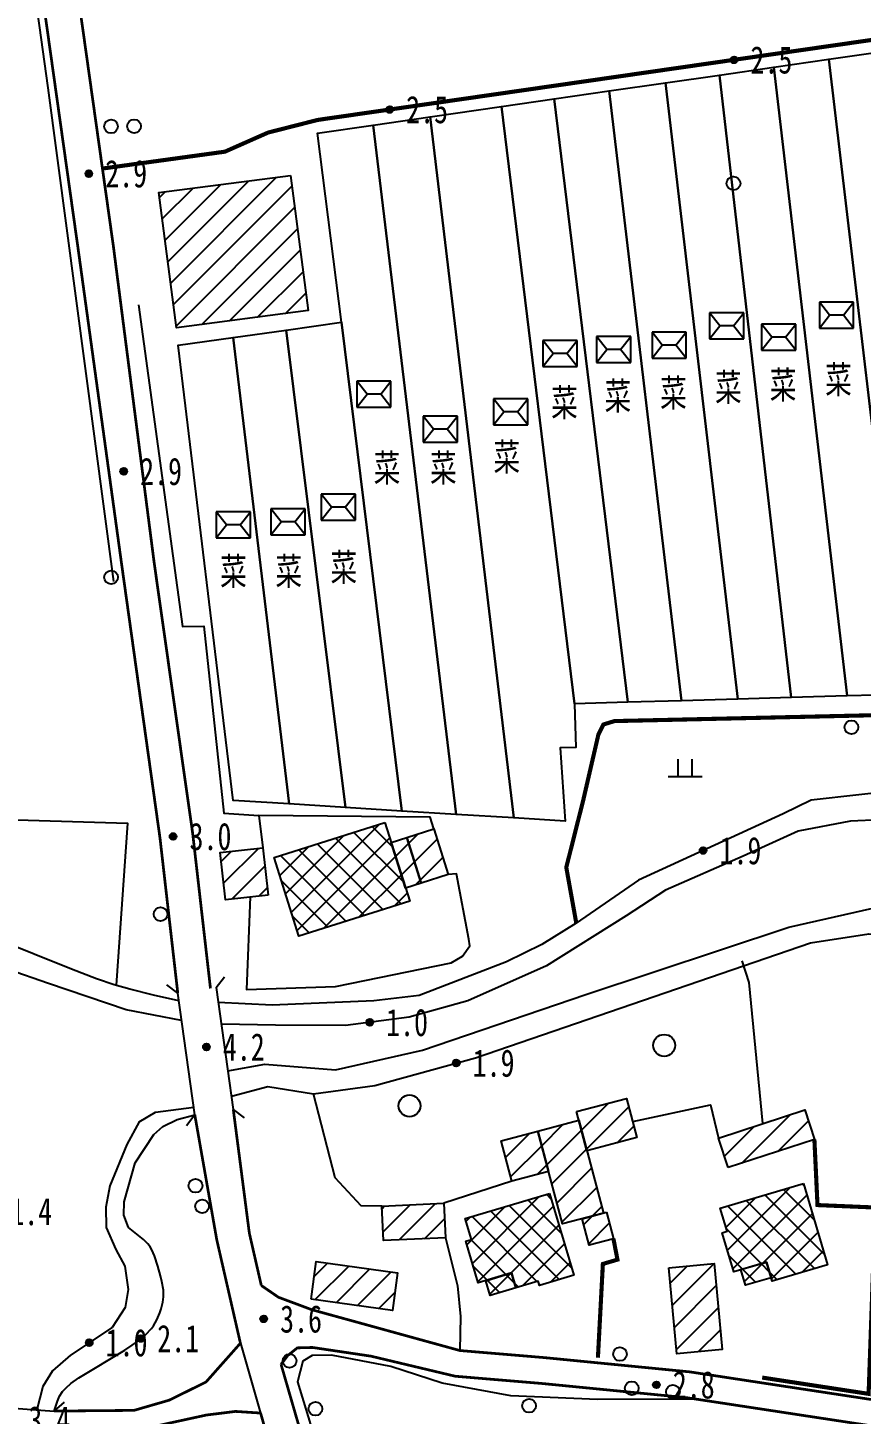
# Model space of a CAD drawing. Header units: metres. Extents: x 494039 to 619385, y 3351420 to 3402703.
# Drawn here: x 586832 to 586953.8, y 3393862.6 to 3394065.3 of the extents above; entities that cross this region are included whole.
import ezdxf
from ezdxf.enums import TextEntityAlignment as Align

# ---------------------------------------------------------------- set-up
doc = ezdxf.new("R2010")
doc.units = ezdxf.units.M
for name, pattern in [('2430', [0]), ('2450', [0]), ('4410a', [0]), ('4430', [0]), ('8521', [0]), ('8522', [0]), ('9376', [0]), ('9610', [0])]:
    doc.linetypes.add(name, pattern=pattern)
for name, color, linetype in [('210100', 130, 'Continuous'), ('220200', 130, 'Continuous'), ('310300', 8, 'Continuous'), ('310500', 8, 'Continuous'), ('330400', 8, 'Continuous'), ('380201', 8, '2430'), ('380202', 8, '2450'), ('420500', 8, 'Continuous'), ('430300', 8, 'Continuous'), ('440100', 8, 'Continuous'), ('440300', 8, '4430'), ('510301', 8, 'Continuous'), ('720100', 8, 'Continuous'), ('760201', 8, '8521'), ('760202', 8, '8522'), ('810100', 8, '9610'), ('810302', 8, 'Continuous'), ('810501', 8, 'Continuous'), ('810510', 8, 'Continuous')]:
    doc.layers.add(name, color=color, linetype=linetype)
pattern_1 = [(45, (0, 0), (-1.767766953, 1.767766953), []), (135, (0, 0), (-1.767766953, -1.767766953), [])]
pattern_2 = [(45, (0, 0), (-1.767766953, 1.767766953), [])]

# ---------------------------------------------------------------- blocks, each defined once
blk = doc.blocks.new('gc170')
at = {"linetype": 'Continuous'}
blk.add_circle((0, 0), 0.5, dxfattribs=at)
blk = doc.blocks.new('p_point')
for radius in [0.25, 0.2, 0.15, 0.1, 0.05]:
    blk.add_circle((0, 0), radius)
blk.add_point((0, 0))
blk = doc.blocks.new('vm')
at = {"linetype": 'Continuous'}
for p, q in [((-0.5, 0), (-0.5, 1.3)), ((0.5, 1.3), (0.5, 0)), ((1.25, 0), (-1.25, 0))]:
    blk.add_line(p, q, dxfattribs=at)
blk = doc.blocks.new('v1')
blk.add_circle((0, 0), 0.8)
blk = doc.blocks.new('mf')
for p, q in [((1.25, 0.95), (-1.25, 0.95)), ((-1.25, 0.95), (-1.25, -0.95)), ((0.5, 0), (-0.5, 0)), ((1.25, -0.95), (1.25, 0.95)), ((-1.25, -0.95), (1.25, -0.95))]:
    blk.add_line(p, q)
at = {"flags": 128}
for points in [[(-1.25, -0.95), (-0.5, 0), (-1.25, 0.95)], [(1.25, -0.95), (0.5, 0), (1.25, 0.95)]]:
    blk.add_lwpolyline(points, dxfattribs=at)
blk = doc.blocks.new('1-3&1-4')
at = {"layer": '310300', "linetype": 'Continuous'}
h = blk.add_hatch(dxfattribs=at)
h.set_pattern_fill('ANSI31', color=8, scale=20, style=0)
h.set_pattern_definition(pattern_2)
h.paths.add_polyline_path([(586870.4055, 3394043.6894), (586873.0028, 3394023.9212), (586853.7717, 3394021.3945), (586851.1744, 3394041.1627)])
h = blk.add_hatch(dxfattribs=at)
h.set_pattern_fill('ANSI31', color=8, scale=20, style=0)
h.set_pattern_definition(pattern_2)
h.paths.add_polyline_path([(586887.4111, 3393946.8974), (586891.3624, 3393948.144), (586893.4679, 3393941.4707), (586889.5166, 3393940.224)])
h = blk.add_hatch(dxfattribs=at)
h.set_pattern_fill('ANSI31', color=8, scale=20, style=0)
h.set_pattern_definition(pattern_2)
h.paths.add_polyline_path([(586885.1366, 3393946.1797), (586887.4111, 3393946.8974), (586889.5166, 3393940.224), (586887.2421, 3393939.5064)])
h = blk.add_hatch(dxfattribs=at)
h.set_pattern_fill('ANSI31', color=8, scale=20, style=0)
h.set_pattern_definition(pattern_2)
h.paths.add_polyline_path([(586867.1475, 3393938.4915), (586860.9044, 3393937.8009), (586860.1434, 3393944.6817), (586866.3864, 3393945.3722)])
h = blk.add_hatch(dxfattribs=at)
h.set_pattern_fill('ANSI31', color=8, scale=20, style=0)
h.set_pattern_definition(pattern_2)
h.paths.add_polyline_path([(586912.2286, 3393906.8274), (586919.537, 3393908.7664), (586921.0594, 3393903.0282), (586913.751, 3393901.0892)])
h = blk.add_hatch(dxfattribs=at)
h.set_pattern_fill('ANSI31', color=8, scale=20, style=0)
h.set_pattern_definition(pattern_2)
h.paths.add_polyline_path([(586906.5669, 3393903.9782), (586912.5625, 3393905.5689), (586916.1603, 3393892.008), (586910.1647, 3393890.4173)])
h = blk.add_hatch(dxfattribs=at)
h.set_pattern_fill('ANSI31', color=8, scale=20, style=0)
h.set_pattern_definition(pattern_2)
h.paths.add_polyline_path([(586934.4072, 3393898.6453), (586932.9944, 3393902.9576), (586945.5762, 3393907.0798), (586946.9891, 3393902.7676)])
h = blk.add_hatch(dxfattribs=at)
h.set_pattern_fill('ANSI31', color=8, scale=20, style=0)
h.set_pattern_definition(pattern_2)
h.paths.add_polyline_path([(586908.1306, 3393898.0843), (586902.7594, 3393896.6593), (586901.1956, 3393902.5532), (586906.5669, 3393903.9782)])
h = blk.add_hatch(dxfattribs=at)
h.set_pattern_fill('ANSI31', color=8, scale=20, style=0)
h.set_pattern_definition(pattern_2)
h.paths.add_polyline_path([(586893.0938, 3393888.4003), (586884.017, 3393887.9658), (586883.7751, 3393893.0199), (586892.8519, 3393893.4544)])
h = blk.add_hatch(dxfattribs=at)
h.set_pattern_fill('ANSI31', color=8, scale=20, style=0)
h.set_pattern_definition(pattern_2)
h.paths.add_polyline_path([(586916.5888, 3393892.1217), (586917.6153, 3393888.2527), (586914.0646, 3393887.3106), (586913.0381, 3393891.1797)])
h = blk.add_hatch(dxfattribs=at)
h.set_pattern_fill('ANSI31', color=8, scale=20, style=0)
h.set_pattern_definition(pattern_2)
h.paths.add_polyline_path([(586873.4193, 3393879.429), (586874.1841, 3393884.9188), (586886.0685, 3393883.2631), (586885.3037, 3393877.7733)])
h = blk.add_hatch(dxfattribs=at)
h.set_pattern_fill('ANSI31', color=8, scale=20, style=0)
h.set_pattern_definition(pattern_2)
h.paths.add_polyline_path([(586925.6929, 3393884.0103), (586932.3303, 3393884.6449), (586933.5324, 3393872.0716), (586926.895, 3393871.437)])
at = {"layer": '310500', "linetype": 'Continuous'}
h = blk.add_hatch(dxfattribs=at)
h.set_pattern_fill('ANSI37', color=8, scale=20, style=0)
h.set_pattern_definition(pattern_1)
h.paths.add_polyline_path([(586884.2228, 3393949.076), (586887.8413, 3393937.6072), (586871.6375, 3393932.4949), (586868.0191, 3393943.9637)])
h = blk.add_hatch(dxfattribs=at)
h.set_pattern_fill('ANSI37', color=8, scale=20, style=0)
h.set_pattern_definition(pattern_1)
h.paths.add_polyline_path([(586945.3754, 3393896.3113), (586948.8845, 3393884.4306), (586940.8208, 3393882.0488), (586939.995, 3393884.8447), (586935.1962, 3393883.4272), (586933.5116, 3393889.1306), (586934.2216, 3393889.3403), (586933.2228, 3393892.7219)])
h = blk.add_hatch(dxfattribs=at)
h.set_pattern_fill('ANSI37', color=8, scale=20, style=0)
h.set_pattern_definition(pattern_1)
h.paths.add_polyline_path([(586908.2548, 3393894.8635), (586911.8251, 3393882.9296), (586906.7883, 3393881.4227), (586906.6012, 3393882.0481), (586903.3586, 3393881.0781), (586902.7119, 3393883.2398), (586897.8552, 3393881.7868), (586896.0263, 3393887.9), (586896.8663, 3393888.1513), (586895.9587, 3393891.1848)])
h = blk.add_hatch(dxfattribs=at)
h.set_pattern_fill('ANSI37', color=8, scale=20, style=0)
h.set_pattern_definition(pattern_1)
h.paths.add_polyline_path([(586939.995, 3393884.8447), (586940.6733, 3393882.5484), (586936.9038, 3393881.435), (586936.2255, 3393883.7313)])
h = blk.add_hatch(dxfattribs=at)
h.set_pattern_fill('ANSI37', color=8, scale=20, style=0)
h.set_pattern_definition(pattern_1)
h.paths.add_polyline_path([(586902.7119, 3393883.2398), (586903.3673, 3393881.0489), (586899.6096, 3393879.9246), (586898.9541, 3393882.1156)])
at = {"layer": '210100', "color": 141, "linetype": 'Continuous', "flags": 128}
for points in [[(586854.5002, 3393920.1716), (586846.3833, 3393921.7146), (586835.0482, 3393925.5425), (586829.1296, 3393927.6215)], [(586861.2635, 3393912.8108), (586866.6648, 3393913.7692), (586876.9825, 3393912.943), (586889.6888, 3393915.8256), (586913.5802, 3393923.9618), (586943.2444, 3393933.794), (586955.5201, 3393936.5672), (586964.0285, 3393936.0856), (586978.8985, 3393931.8195), (586985.3039, 3393930.5738), (586997.8953, 3393931.0015)], [(586848.2929, 3393905.3528), (586850.7052, 3393906.7451), (586856.2719, 3393907.495)]]:
    blk.add_lwpolyline(points, dxfattribs=at)
for points, elevation in [([(586998.416, 3393932.9416), (586992.0159, 3393940.3216), (586989.5246, 3393941.9868), (586985.764, 3393943.6743), (586978.2247, 3393944.8617), (586974.6288, 3393945.9016), (586969.7051, 3393948.0979), (586965.4874, 3393949.3246), (586960.9222, 3393949.6587), (586952.2823, 3393949.3025), (586944.6192, 3393947.8157), (586936.5868, 3393944.1669), (586925.2113, 3393939.2095), (586919.5017, 3393935.4615), (586907.812, 3393928.1264), (586896.3564, 3393923.0339), (586887.7795, 3393920.6256), (586878.4418, 3393919.4029), (586868.2082, 3393919.4461), (586860.3125, 3393919.6155)], 0.788), ([(586848.2929, 3393905.3528), (586846.4971, 3393902.0244), (586844.01, 3393895.9929), (586843.4285, 3393892.858), (586843.4943, 3393889.8875), (586844.8841, 3393886.6789), (586846.1898, 3393884.253), (586846.7164, 3393880.8251), (586846.2409, 3393878.1767), (586844.3354, 3393875.28), (586838.2494, 3393871.2067), (586835.6124, 3393868.9285), (586834.2445, 3393866.6279), (586833.3615, 3393863.2391)], 0.7462)]:
    blk.add_lwpolyline(points, dxfattribs=dict(at, elevation=elevation))
at = {"layer": '220200', "color": 141, "linetype": 'Continuous', "const_width": 0.6, "flags": 128}
blk.add_lwpolyline([(586912.1943, 3393934.3586), (586910.7261, 3393942.5254), (586913.194, 3393952.3056), (586915.4223, 3393961.9576), (586916.1518, 3393963.4171), (586917.7694, 3393963.9142), (586978.0277, 3393965.278), (587051.7225, 3393966.5459), (587063.5106, 3393966.4171), (587084.1127, 3393964.6985)], dxfattribs=at)
at = {"layer": '310300', "color": 8, "linetype": 'Continuous', "flags": 128}
for points in [[(586870.4055, 3394043.6894), (586873.0028, 3394023.9212), (586853.7717, 3394021.3945), (586851.1744, 3394041.1627)], [(586867.1475, 3393938.4915), (586860.9044, 3393937.8009), (586860.1434, 3393944.6817), (586866.3864, 3393945.3722)], [(586912.2286, 3393906.8274), (586919.537, 3393908.7664), (586921.0594, 3393903.0282), (586913.751, 3393901.0892)], [(586934.4072, 3393898.6453), (586932.9944, 3393902.9576), (586945.5762, 3393907.0798), (586946.9891, 3393902.7676)], [(586916.5888, 3393892.1217), (586917.6153, 3393888.2527), (586914.0646, 3393887.3106), (586913.0381, 3393891.1797)], [(586873.4193, 3393879.429), (586874.1841, 3393884.9188), (586886.0685, 3393883.2631), (586885.3037, 3393877.7733)]]:
    blk.add_lwpolyline(points, close=True, dxfattribs=at)
for points, elevation in [([(586887.4111, 3393946.8974), (586891.3624, 3393948.144), (586893.4679, 3393941.4707), (586889.5166, 3393940.224)], 6.0906), ([(586885.1366, 3393946.1797), (586887.4111, 3393946.8974), (586889.5166, 3393940.224), (586887.2421, 3393939.5064)], 6.0906), ([(586906.5669, 3393903.9782), (586912.5625, 3393905.5689), (586916.1603, 3393892.008), (586910.1647, 3393890.4173)], 6.0846), ([(586908.1306, 3393898.0843), (586902.7594, 3393896.6593), (586901.1956, 3393902.5532), (586906.5669, 3393903.9782)], 5.6678), ([(586893.0938, 3393888.4003), (586884.017, 3393887.9658), (586883.7751, 3393893.0199), (586892.8519, 3393893.4544)], 5.7505), ([(586925.6929, 3393884.0103), (586932.3303, 3393884.6449), (586933.5324, 3393872.0716), (586926.895, 3393871.437)], 5.8167)]:
    blk.add_lwpolyline(points, close=True, dxfattribs=dict(at, elevation=elevation))
at = {"layer": '310500', "color": 8, "linetype": 'Continuous', "flags": 128}
for points in [[(586884.2228, 3393949.076), (586887.8413, 3393937.6072), (586871.6375, 3393932.4949), (586868.0191, 3393943.9637)], [(586945.3754, 3393896.3113), (586948.8845, 3393884.4306), (586940.8208, 3393882.0488), (586939.995, 3393884.8447), (586935.1962, 3393883.4272), (586933.5116, 3393889.1306), (586934.2216, 3393889.3403), (586933.2228, 3393892.7219)], [(586908.2548, 3393894.8635), (586911.8251, 3393882.9296), (586906.7883, 3393881.4227), (586906.6012, 3393882.0481), (586903.3586, 3393881.0781), (586902.7119, 3393883.2398), (586897.8552, 3393881.7868), (586896.0263, 3393887.9), (586896.8663, 3393888.1513), (586895.9587, 3393891.1848)], [(586939.995, 3393884.8447), (586940.6733, 3393882.5484), (586936.9038, 3393881.435), (586936.2255, 3393883.7313)], [(586902.7119, 3393883.2398), (586903.3673, 3393881.0489), (586899.6096, 3393879.9246), (586898.9541, 3393882.1156)]]:
    blk.add_lwpolyline(points, close=True, dxfattribs=at)
at = {"layer": '330400', "color": 8, "linetype": 'Continuous', "flags": 128}
for points in [[(586967.8379, 3393968.046), (586960.0534, 3393967.8242), (586949.1131, 3394060.6571), (586956.9332, 3394061.7863)], [(586951.7832, 3393967.5885), (586943.6099, 3393967.3556), (586933.1119, 3394058.3466), (586941.0387, 3394059.4912)], [(586949.1131, 3394060.6571), (586960.0534, 3393967.8242), (586951.7832, 3393967.5885), (586941.0387, 3394059.4912)], [(586935.7958, 3393967.133), (586927.5427, 3393966.8978), (586917.008, 3394056.0212), (586925.2102, 3394057.2056)], [(586933.1119, 3394058.3466), (586943.6099, 3393967.3556), (586935.7958, 3393967.133), (586925.2102, 3394057.2056)], [(586927.5427, 3393966.8978), (586919.7018, 3393966.6744), (586908.9472, 3394054.8573), (586917.008, 3394056.0212)], [(586901.2412, 3394053.7446), (586911.9324, 3393966.4531), (586912.1147, 3393960.0553), (586909.8393, 3393959.9905), (586910.5622, 3393949.2831), (586903.0845, 3393949.7495), (586890.8379, 3394052.2424)], [(586919.7018, 3393966.6744), (586911.9324, 3393966.4531), (586901.2412, 3394053.7446), (586908.9472, 3394054.8573)], [(586894.621, 3393950.2774), (586886.7141, 3393950.7706), (586877.8784, 3394022.2072), (586874.3506, 3394049.8616), (586882.4875, 3394051.0366)], [(586903.0845, 3393949.7495), (586894.621, 3393950.2774), (586882.4875, 3394051.0366), (586890.8379, 3394052.2424)], [(586869.7694, 3394021.0666), (586878.4523, 3393951.286), (586870.2272, 3393951.799), (586862.0458, 3394019.9801)], [(586886.7141, 3393950.7706), (586878.4523, 3393951.286), (586869.7694, 3394021.0666), (586877.8784, 3394022.2072)], [(586862.0458, 3394019.9801), (586870.2272, 3393951.799), (586862.0298, 3393952.3104), (586853.9771, 3394018.8451)]]:
    blk.add_lwpolyline(points, close=True, dxfattribs=at)
at = {"layer": '380201', "color": 8, "linetype": '2430', "const_width": 0.6, "flags": 128}
for points in [[(586939.3586, 3393867.9505), (586954.9153, 3393865.5703), (586955.8795, 3393892.8106), (586947.4435, 3393893.1663), (586946.9891, 3393902.7676)], [(586915.3503, 3393870.8501), (586916.0757, 3393884.5647), (586918.2079, 3393885.1909), (586917.6153, 3393888.2527)]]:
    blk.add_lwpolyline(points, dxfattribs=at)
at = {"layer": '380202', "color": 8, "linetype": '2450', "elevation": 4.169, "flags": 128}
blk.add_lwpolyline([(586848.2239, 3394024.7542), (586854.6429, 3393977.7234), (586857.7577, 3393977.7921), (586860.671, 3393950.4654), (586865.7967, 3393950.1236)], dxfattribs=at)
at = {"layer": '380202', "color": 8, "linetype": '2450', "flags": 128}
for points in [[(586891.3624, 3393948.144), (586890.8316, 3393949.8615), (586865.7967, 3393950.1236), (586866.3864, 3393945.3722)], [(586864.5152, 3393938.2003), (586863.9899, 3393924.6782), (586877.0171, 3393925.1016), (586893.886, 3393928.5849), (586895.5657, 3393929.5273), (586896.6371, 3393931.0857), (586896.4808, 3393932.0407), (586894.6844, 3393941.6101), (586893.4679, 3393941.4707)], [(586939.4724, 3393905.08), (586937.4805, 3393925.6784), (586936.4431, 3393928.8565)]]:
    blk.add_lwpolyline(points, dxfattribs=at)
at = {"layer": '420500', "color": 8, "linetype": 'Continuous', "const_width": 0.4, "flags": 128}
for points in [[(586815.8067, 3394250.4236), (586817.3234, 3394238.8832), (586822.3406, 3394198.2407), (586836.4944, 3394090.403), (586844.5329, 3394033.3108), (586850.4926, 3393987.0552)], [(586823.4564, 3394150.1855), (586831.3859, 3394089.7085), (586839.4235, 3394032.622), (586845.7661, 3393986.6331)], [(586845.7661, 3393986.6331), (586851.3465, 3393946.8032), (586853.9421, 3393924.1648)], [(586858.7217, 3393924.8329), (586856.1328, 3393947.4128), (586850.4926, 3393987.0552)], [(586866.1517, 3393881.4094), (586864.404, 3393889.0566), (586862.0582, 3393907.1255)], [(586856.4335, 3393906.3393), (586859.6421, 3393888.0944), (586863.0981, 3393872.9721)], [(586866.1517, 3393881.4094), (586868.6619, 3393879.6903), (586873.5577, 3393877.8631), (586895.1701, 3393871.9032), (586907.5086, 3393870.8702), (586928.7985, 3393868.7818), (586960.4653, 3393863.9582), (586974.9817, 3393861.8615)], [(587057.5432, 3393845.6126), (587005.2515, 3393853.6512), (586959.9077, 3393860.2004), (586928.3267, 3393865.0109), (586907.1647, 3393867.0868), (586894.5009, 3393868.147), (586882.1864, 3393871.0799), (586873.6245, 3393872.3532), (586871.4142, 3393872.292), (586870.0167, 3393871.1723), (586869.0375, 3393869.8866)], [(586956.4035, 3393698.4307), (586952.9417, 3393704.4881), (586941.0831, 3393728.4984), (586923.6224, 3393760.9505), (586906.9574, 3393790.9231), (586893.9246, 3393813.3221), (586882.3905, 3393834.1593), (586876.6239, 3393845.2566), (586872.6971, 3393857.2462), (586869.0375, 3393869.8866)], [(586866.0433, 3393862.7652), (586868.0555, 3393855.8146), (586872.1318, 3393843.3686), (586878.1105, 3393831.8632), (586889.7007, 3393810.9246), (586902.7358, 3393788.5216), (586919.3614, 3393758.6198), (586936.7547, 3393726.2932), (586948.2898, 3393702.3379), (586950.8543, 3393696.5039)]]:
    blk.add_lwpolyline(points, dxfattribs=at)
at = {"layer": '430300', "color": 8, "linetype": 'Continuous'}
for p, q in [((586853.9421, 3393924.1648), (586852.3457, 3393925.3696)), ((586859.5668, 3393924.951), (586860.7716, 3393926.5474)), ((586862.0582, 3393907.1255), (586863.6546, 3393905.9207)), ((586856.4335, 3393906.3393), (586855.2287, 3393904.7429)), ((586835.8716, 3393863.053), (586837.3865, 3393864.3588))]:
    blk.add_line(p, q, dxfattribs=at)
at = {"layer": '430300', "color": 8, "linetype": 'Continuous', "flags": 128}
for points in [[(586856.4335, 3393906.3393), (586853.9421, 3393924.1648)], [(586859.5668, 3393924.951), (586862.0582, 3393907.1255)], [(586822.0834, 3393864.0753), (586835.8716, 3393863.053)]]:
    blk.add_lwpolyline(points, dxfattribs=at)
at = {"layer": '440100', "color": 8, "linetype": '4410a', "const_width": 0.4, "flags": 128}
blk.add_lwpolyline([(586835.8716, 3393863.053), (586847.554, 3393863.1587), (586852.682, 3393864.6446), (586858.0642, 3393867.2965), (586863.0981, 3393872.9721)], dxfattribs=at)
at = {"layer": '440100', "color": 8, "linetype": 'Continuous', "const_width": 0.4, "flags": 128}
blk.add_lwpolyline([(586835.6428, 3393859.9665), (586847.8476, 3393860.2328), (586858.1059, 3393862.4708), (586862.3747, 3393863.0042), (586866.0433, 3393862.7652)], dxfattribs=at)
at = {"layer": '440300', "color": 8, "linetype": '4430', "const_width": 0.6, "flags": 128}
blk.add_lwpolyline([(586842.9319, 3394044.6815), (586860.8312, 3394047.1486), (586867.1435, 3394049.9423), (586874.3898, 3394051.7885), (587039.8657, 3394075.6861), (587103.4556, 3394084.5464), (587147.9918, 3394091.9706)], dxfattribs=at)
at = {"layer": '760201', "color": 8, "linetype": '8521', "elevation": 2.5323, "flags": 128}
blk.add_lwpolyline([(586854.1003, 3393923.0331), (586850.4059, 3393923.8542), (586846.9211, 3393924.7126), (586844.6641, 3393925.3683), (586842.0441, 3393926.249), (586838.4221, 3393927.6284), (586827.4549, 3393932.021), (586824.5368, 3393933.265), (586822.2626, 3393934.372), (586820.0174, 3393935.6634), (586818.702, 3393936.4968), (586816.1165, 3393938.2466), (586811.0569, 3393941.9359), (586807.7587, 3393944.5008), (586805.3522, 3393946.5064), (586803.0547, 3393948.6408), (586801.6275, 3393950.186), (586800.5942, 3393951.5053), (586799.8064, 3393952.7), (586799.0038, 3393954.2659), (586798.6031, 3393955.422), (586798.3791, 3393956.514), (586798.2925, 3393957.2562), (586798.2322, 3393958.9573), (586798.5383, 3393964.7547), (586798.5144, 3393968.0375), (586798.2668, 3393972.0114), (586797.658, 3393979.2124), (586797.4529, 3393982.4693), (586797.3818, 3393985.0125), (586797.3576, 3393995.5249), (586797.2218, 3393998.56), (586797.107, 3393999.8475), (586796.8732, 3394001.5451), (586796.5102, 3394003.2124), (586796.0892, 3394004.5181), (586795.5885, 3394005.6605), (586794.6428, 3394007.2903), (586793.8154, 3394008.3952), (586792.8778, 3394009.4157), (586791.6799, 3394010.535), (586789.3703, 3394012.505), (586787.133, 3394014.5199), (586784.0653, 3394017.5722), (586781.9358, 3394019.9594), (586780.845, 3394021.3768), (586779.8911, 3394022.8749), (586779.1775, 3394024.3353), (586778.5928, 3394025.862), (586778.3044, 3394026.7561), (586777.7536, 3394028.8075), (586777.2776, 3394031.1257), (586776.94, 3394033.4577), (586776.7633, 3394035.6974), (586776.7149, 3394037.2326), (586776.7434, 3394040.8014), (586776.8346, 3394043.3457), (586777.3592, 3394053.5897), (586777.5417, 3394059.4479), (586777.53, 3394060.7652), (586777.4275, 3394061.488), (586777.2435, 3394061.972), (586776.9473, 3394062.3637), (586776.3127, 3394062.7942), (586775.8121, 3394062.9741), (586775.4484, 3394063.0444), (586772.0886, 3394063.1653), (586770.3451, 3394063.2779), (586765.1037, 3394063.768), (586758.6953, 3394064.4458), (586754.6287, 3394064.7978), (586751.7389, 3394064.9337), (586749.4437, 3394064.9101), (586748.3047, 3394064.8307), (586747.1734, 3394064.6896), (586746.052, 3394064.4703), (586744.9411, 3394064.1485), (586744.5259, 3394063.9847), (586743.8746, 3394063.6408), (586743.1126, 3394063.0162), (586742.7054, 3394062.5034), (586742.5427, 3394062.2219), (586742.393, 3394061.8722), (586742.2519, 3394061.2657), (586742.2261, 3394060.923), (586742.2853, 3394060.1742), (586742.4704, 3394059.5041), (586742.655, 3394059.093), (586743.0184, 3394058.531), (586743.4998, 3394058.0033), (586744.1265, 3394057.4967), (586744.8122, 3394057.0825), (586745.256, 3394056.8703), (586746.1804, 3394056.5308), (586747.4732, 3394056.22), (586748.9839, 3394056.0109), (586751.3913, 3394055.8612), (586754.4753, 3394055.7525), (586756.485, 3394055.5907), (586757.3314, 3394055.4692), (586758.5801, 3394055.1989), (586759.5305, 3394054.8931), (586760.1301, 3394054.6424), (586760.6432, 3394054.3888), (586761.5546, 3394053.8387), (586762.6862, 3394052.9169), (586763.0212, 3394052.5659), (586763.6248, 3394051.7918), (586764.1383, 3394050.9514), (586764.4386, 3394050.3615), (586764.9555, 3394049.1263), (586765.476, 3394047.5097), (586765.735, 3394046.5166), (586766.1748, 3394044.4204), (586766.624, 3394041.4616), (586766.8312, 3394039.6938), (586767.3082, 3394034.4071), (586768.7103, 3394014.6646), (586768.6713, 3394013.7105), (586768.5575, 3394013.1778), (586768.2549, 3394012.3492), (586767.3834, 3394010.4707)], dxfattribs=at)
at = {"layer": '760201', "color": 8, "linetype": '8521', "flags": 128}
for points in [[(586835.8716, 3393863.053), (586836.3409, 3393864.5205), (586836.6764, 3393865.2477), (586837.1067, 3393865.9062), (586837.613, 3393866.4706), (586838.3321, 3393867.0871), (586839.4935, 3393867.892), (586846.2057, 3393871.9385), (586848.3537, 3393873.4259), (586849.2476, 3393874.1885), (586850.1051, 3393875.131), (586850.3905, 3393875.5346), (586850.8923, 3393876.4019), (586851.342, 3393877.4197), (586851.539, 3393877.9927), (586851.7771, 3393878.9629), (586851.8661, 3393879.7374), (586851.835, 3393880.7337), (586851.6296, 3393881.9989), (586851.4369, 3393882.8115), (586851.0436, 3393884.229), (586850.5475, 3393885.7662), (586850.1579, 3393886.627), (586849.8998, 3393887.0507), (586849.5603, 3393887.4841), (586848.9141, 3393888.1223), (586846.7521, 3393889.8771)], [(586929.8545, 3393864.7782), (586915.3102, 3393864.7486), (586902.6008, 3393865.2777), (586892.5824, 3393867.1401), (586885.0863, 3393869.5511), (586876.4062, 3393871.2378), (586873.5804, 3393871.1698), (586872.2246, 3393870.3665), (586871.4385, 3393867.3213), (586876.9906, 3393849.095), (586880.0893, 3393840.4658), (586891.499, 3393819.7691), (586912.8939, 3393784.3378), (586954.4251, 3393704.0218), (586962.4561, 3393691.217), (586968.7492, 3393682.3474), (586975.6533, 3393672.9873)]]:
    blk.add_lwpolyline(points, dxfattribs=at)
at = {"layer": '760202', "color": 8, "linetype": '8522', "flags": 128}
for points in [[(586999.019, 3393935.1885), (586993.3379, 3393944.2554), (586989.7418, 3393946.2117), (586983.3429, 3393947.456), (586978.3765, 3393948.0311), (586974.459, 3393949.4465), (586970.1321, 3393952.0205), (586965.999, 3393953.3811), (586960.4664, 3393953.9271), (586946.5257, 3393952.3374), (586942.4331, 3393950.3797), (586921.3048, 3393940.6516), (586912.1943, 3393934.3586), (586907.1713, 3393931.2463), (586902.0022, 3393928.7091), (586889.2221, 3393923.7838), (586882.6202, 3393923.0254), (586867.7297, 3393922.3783), (586859.8695, 3393922.7853)], [(586861.7821, 3393909.1009), (586867.0893, 3393910.5002), (586873.7826, 3393909.4378), (586882.7612, 3393910.6369), (586897.4477, 3393914.7033), (586946.4301, 3393931.4902), (586954.9253, 3393932.8363), (586961.7525, 3393932.6187), (586973.4993, 3393930.2066), (586985.4146, 3393926.23), (586987.4103, 3393926.5072), (586995.1389, 3393929.0606), (586997.5158, 3393929.5877)], [(586846.7521, 3393889.8771), (586846.0393, 3393891.6925), (586846.1124, 3393893.6624), (586847.7198, 3393899.3341), (586850.4449, 3393903.4692), (586851.7602, 3393904.6406), (586853.8675, 3393905.6983), (586856.4335, 3393906.3393)]]:
    blk.add_lwpolyline(points, dxfattribs=at)
at = {"layer": '810100', "color": 8, "linetype": '9610', "flags": 128}
for points in [[(586825.5847, 3393949.6496), (586846.5873, 3393948.9713), (586844.9285, 3393925.2879)], [(586893.0938, 3393888.4003), (586894.8259, 3393881.3451), (586895.2753, 3393876.8693), (586895.1701, 3393871.9032)], [(586863.0981, 3393872.9721), (586866.0433, 3393862.7652)]]:
    blk.add_lwpolyline(points, dxfattribs=at)
for points, elevation in [([(586883.7751, 3393893.0199), (586880.7289, 3393893.0429), (586876.9374, 3393897.1285), (586873.7826, 3393909.4378)], 3.68), ([(586920.4299, 3393905.4009), (586931.8009, 3393907.8329), (586932.9944, 3393902.9576)], 3.5908), ([(586902.7594, 3393896.6593), (586892.8519, 3393893.4544)], 3.6354)]:
    blk.add_lwpolyline(points, dxfattribs=dict(at, elevation=elevation))
at = {"layer": '810510', "color": 8, "linetype": '9376', "flags": 128}
blk.add_lwpolyline([(586822.471, 3394145.9126), (586834.9732, 3394056.4772), (586844.5393, 3393984.2959)], dxfattribs=at)
at = {"layer": '330400', "color": 8, "linetype": 'Continuous', "xscale": 2, "yscale": 2}
for p in [(586950.2203, 3394023.2436), (586934.1679, 3394021.6775), (586925.7608, 3394018.8592), (586941.7557, 3394020.0551), (586909.7952, 3394017.6618), (586917.6388, 3394018.2507), (586882.6024, 3394011.7195), (586902.597, 3394009.1389), (586892.3134, 3394006.5921), (586877.396, 3393995.2012), (586862.0651, 3393992.5829), (586870.0528, 3393993.0397)]:
    blk.add_blockref('mf', p, dxfattribs=at)
at = {"layer": '510301', "color": 8, "linetype": 'Continuous', "xscale": 2, "yscale": 2}
for p in [(586844.1864, 3394050.8423, 3.7026), (586847.5554, 3394050.8688, 3.6133), (586935.1659, 3394042.5206, 4.5255), (586844.1893, 3393984.9307, 3.9863), (586952.4011, 3393963.0237, 3.5433), (586851.4234, 3393935.6906, 4.7356), (586856.5335, 3393895.998, 5.13), (586857.4934, 3393892.9841, 4.1967), (586870.2863, 3393870.3964, 3.9469), (586918.5764, 3393871.3924, 4.054), (586920.3038, 3393866.3866, 3.8756), (586926.3037, 3393865.8835, 3.8399), (586905.2944, 3393863.84, 3.5901), (586874.0678, 3393863.3987, 3.6258)]:
    blk.add_blockref('gc170', p, dxfattribs=at)
at = {"layer": '720100', "color": 8, "linetype": 'Continuous', "xscale": 2, "yscale": 2, "zscale": 2}
for p in [(586935.2493, 3394060.5692, 2.4646), (586884.924, 3394053.3083, 2.5031), (586840.9446, 3394043.9348, 2.8781), (586846.0413, 3394000.4202, 2.8635), (586853.2618, 3393947.055, 3.0173), (586930.7251, 3393944.9889, 1.9189), (586881.995, 3393919.8682, 1.0106), (586858.1299, 3393916.283, 4.2321), (586894.645, 3393913.9273, 1.9419), (586866.501, 3393876.5266, 3.5953), (586840.9961, 3393873.0532, 1.0106), (586848.54, 3393873.659, 2.0909), (586923.8968, 3393866.892, 2.835)]:
    blk.add_blockref('p_point', p, dxfattribs=at)
at = {"layer": '810302', "color": 8, "linetype": 'Continuous', "xscale": 2, "yscale": 2}
blk.add_blockref('vm', (586928.0972, 3393955.7717, 3.4521), dxfattribs=at)
at = {"layer": '810501', "color": 8, "linetype": 'Continuous', "xscale": 2, "yscale": 2}
for p in [(586925.0338, 3393916.5084, 3.5264), (586887.8168, 3393907.668, 3.5264)]:
    blk.add_blockref('v1', p, dxfattribs=at)
at = {"color": 8, "width": 0.75}
for p in [(586934.4169, 3394012.6957, 3.7987), (586942.408, 3394013.0642, 3.8644), (586950.5135, 3394013.8101, 3.9444), (586910.457, 3394010.4755, 3.8533), (586918.27, 3394011.4194, 3.8071), (586926.3899, 3394011.8697, 3.8143), (586902.0342, 3394002.5142, 3.7985), (586884.5225, 3394000.9038, 3.781), (586892.7582, 3394000.9221, 3.7893), (586862.0807, 3393985.7822, 3.8302), (586870.166, 3393985.8139, 3.7914), (586878.2149, 3393986.3709, 3.802)]:
    blk.add_text('菜', height=4, dxfattribs=at).set_placement(p, align=Align.MIDDLE_CENTER)
at = {"layer": '720100', "color": 8, "width": 0.75}
for s, p in [('2.5', (586937.6493, 3394060.5692, 2.4646)), ('2.5', (586887.324, 3394053.3083, 2.5031)), ('2.9', (586843.3446, 3394043.9348, 2.8781)), ('2.9', (586848.4413, 3394000.4202, 2.8635)), ('3.0', (586855.6618, 3393947.055, 3.0173)), ('1.9', (586933.1251, 3393944.9889, 1.9189)), ('1.0', (586884.395, 3393919.8682, 1.0106)), ('4.2', (586860.5299, 3393916.283, 4.2321)), ('1.9', (586897.045, 3393913.9273, 1.9419)), ('1.4', (586829.4581, 3393892.2308, 1.402)), ('3.6', (586868.901, 3393876.5266, 3.5953)), ('1.0', (586843.3961, 3393873.0532, 1.0106)), ('2.1', (586850.94, 3393873.659, 2.0909)), ('2.8', (586926.2968, 3393866.892, 2.835)), ('3.4', (586832.0994, 3393861.7776, 3.3931))]:
    blk.add_text(s, height=4, dxfattribs=at).set_placement(p, align=Align.MIDDLE_LEFT)

msp = doc.modelspace()

# ---------------------------------------------------------------- block references
msp.add_blockref('1-3&1-4', (0, 0))

doc.saveas('drawing.dxf')
